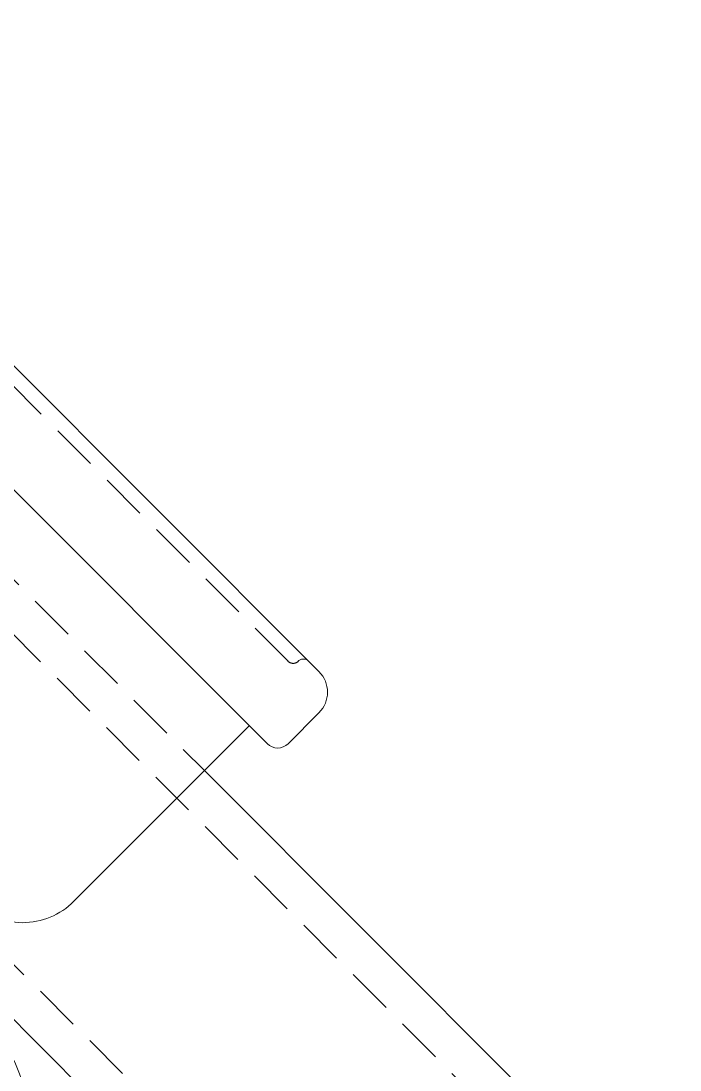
# Model space of a CAD drawing. Header units: millimetres. Extents: x -46397 to 283259, y -8690 to 23983.
# Drawn here: x -39720.1 to -39649.3, y -2183.4 to -2070.7 of the extents above; entities that cross this region are included whole.
import ezdxf

# ---------------------------------------------------------------- set-up
doc = ezdxf.new("R2010")
doc.units = ezdxf.units.MM
doc.linetypes.add('HIDDENX2', pattern=[0.75, 0.5, -0.25])

# ---------------------------------------------------------------- blocks, each defined once
blk = doc.blocks.new('ksajd jkajkdqwe')
at = {"color": 2, "linetype": 'Continuous', "lineweight": 0, "ltscale": 10}
for p, q in [((5693.61, -566.51), (5623.76, -496.65)), ((5616, -502.2), (5688.07, -574.27)), ((5693.61, -570.94), (5690.29, -574.27)), ((5667.28, -591.18), (5686.13, -572.33)), ((5631, -574.08), (5708.8, -651.89)), ((5681.3, -577.15), (5732.42, -628.27))]:
    blk.add_line(p, q, dxfattribs=at)
at = {"color": 1, "linetype": 'HIDDENX2', "lineweight": 0, "ltscale": 10}
for p, q in [((5690.29, -565.4), (5624.87, -499.98)), ((5647.21, -543.06), (5681.3, -577.15)), ((5644.25, -546.02), (5729.46, -631.23)), ((5626.55, -563.71), (5711.76, -648.93))]:
    blk.add_line(p, q, dxfattribs=at)
for centre, start, end in [((5690.84, -564.85), 225, 315), ((5691.95, -565.95), 45, 135)]:
    blk.add_arc(centre, 0.784, start, end, dxfattribs=at)
at = {"color": 2, "linetype": 'Continuous', "lineweight": 0, "ltscale": 10}
for centre, radius, start, end in [((5691.39, -568.73), 3.14, 315, 45), ((5689.18, -573.16), 1.57, 225, 315), ((5661.73, -585.64), 7.84, 225, 315)]:
    blk.add_arc(centre, radius, start, end, dxfattribs=at)
blk.add_open_spline([(5657.45, -600.53), (5657.64, -600.95), (5657.83, -601.37), (5658.75, -603.41), (5659.43, -604.96), (5660.71, -607.95), (5661.29, -609.38), (5662.39, -612.2), (5662.88, -613.58), (5663.84, -616.53), (5664.28, -618.08), (5664.86, -621.37), (5665.06, -623.1), (5664.87, -626.32), (5664.68, -627.6), (5664.04, -629.98), (5663.63, -631.08), (5662.58, -633.21), (5661.93, -634.25), (5660.41, -636.18), (5659.53, -637.08), (5657.61, -638.67), (5656.55, -639.36), (5654.32, -640.5), (5653.14, -640.94), (5650.75, -641.56), (5649.53, -641.75), (5647.12, -641.85), (5645.93, -641.78), (5643.68, -641.43), (5642.62, -641.15), (5640.69, -640.49), (5639.82, -640.1), (5638.22, -639.28), (5637.5, -638.84), (5636.09, -637.9), (5635.42, -637.4), (5633.92, -636.19), (5633.12, -635.49), (5631.12, -633.6), (5629.92, -632.37), (5627.38, -629.64), (5626.04, -628.13), (5623.44, -625.12), (5622.2, -623.64), (5619.69, -620.61), (5618.42, -619.05), (5615.82, -615.83), (5614.49, -614.17), (5611.78, -610.74), (5610.4, -608.98), (5607.58, -605.38), (5606.15, -603.53), (5603.25, -599.79), (5601.78, -597.88), (5598.81, -594.02), (5597.32, -592.08), (5594.33, -588.17), (5592.82, -586.2), (5589.82, -582.29), (5588.33, -580.33), (5585.36, -576.46), (5583.88, -574.53), (5580.98, -570.75), (5579.54, -568.89), (5576.73, -565.26), (5575.35, -563.48), (5572.66, -560.05), (5571.35, -558.38), (5568.83, -555.2), (5567.61, -553.67), (5565.28, -550.78), (5564.17, -549.41), (5562.07, -546.87), (5561.09, -545.69), (5559.26, -543.56), (5558.42, -542.59), (5556.91, -540.9), (5556.24, -540.17), (5555.11, -538.99), (5554.64, -538.53), (5553.99, -537.91), (5553.77, -537.72), (5553.73, -537.68), (5553.73, -537.68), (5553.73, -537.68)], degree=3, knots=[257.148296, 257.148296, 257.148296, 257.148296, 259.106865, 259.106865, 266.915524, 266.915524, 274.988426, 274.988426, 283.611906, 283.611906, 293.836735, 293.836735, 302.217908, 302.217908, 306.973279, 306.973279, 310.913406, 310.913406, 314.855765, 314.855765, 318.829273, 318.829273, 322.804613, 322.804613, 326.776098, 326.776098, 330.750445, 330.750445, 334.72564, 334.72564, 338.676514, 338.676514, 342.607977, 342.607977, 346.731112, 346.731112, 351.553319, 351.553319, 358.159708, 358.159708, 368.323254, 368.323254, 378.464089, 378.464089, 386.921019, 386.921019, 394.855946, 394.855946, 402.585011, 402.585011, 410.199186, 410.199186, 417.733792, 417.733792, 425.222596, 425.222596, 432.66575, 432.66575, 440.077743, 440.077743, 447.462573, 447.462573, 454.813891, 454.813891, 462.141457, 462.141457, 469.431634, 469.431634, 476.682315, 476.682315, 483.887015, 483.887015, 491.018233, 491.018233, 498.057181, 498.057181, 504.950179, 504.950179, 511.607504, 511.607504, 517.900755, 517.900755, 523.581921, 523.581921, 524.207967, 524.207967, 524.207967, 524.207967], dxfattribs=at)

msp = doc.modelspace()

# ---------------------------------------------------------------- block references
msp.add_blockref('ksajd jkajkdqwe', (-45381.71, -1574.05, -1.5))

doc.saveas('drawing.dxf')
